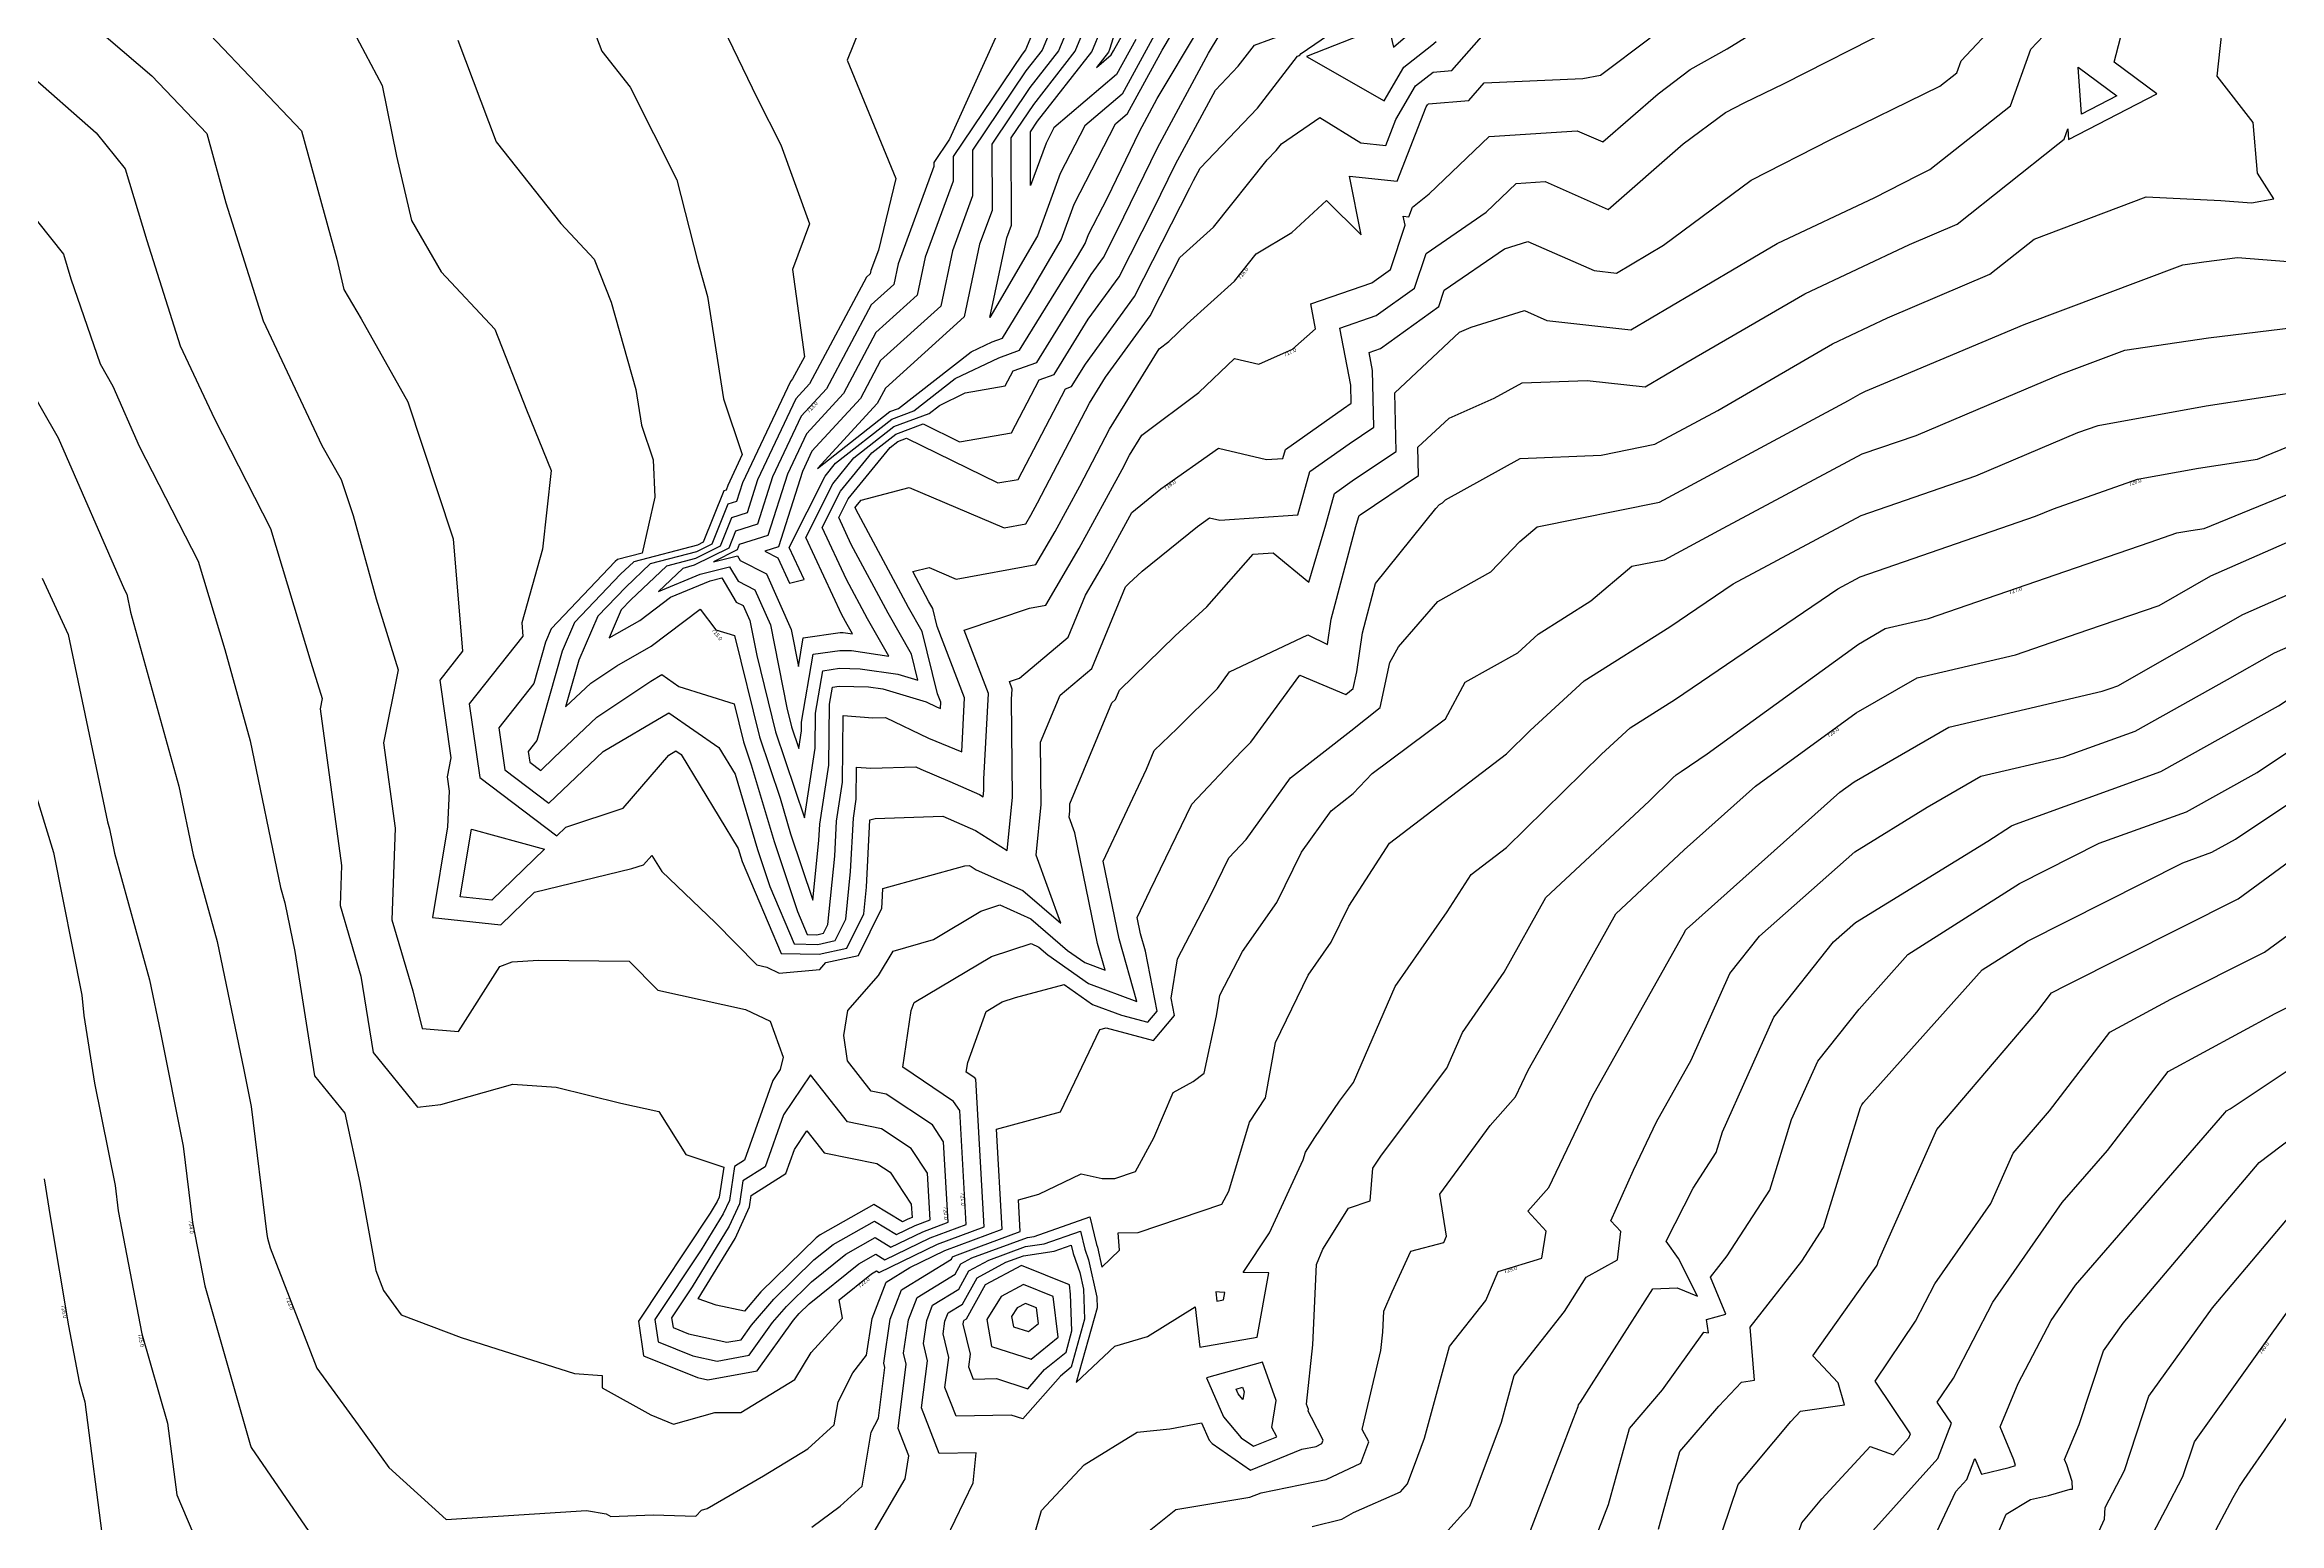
# Model space of a CAD drawing. Extents: x 1684434 to 1702565, y 997334 to 1000228.
# Drawn here: x 1700336.5 to 1700627.8, y 999666.4 to 999859.1 of the extents above; entities that cross this region are included whole.
import ezdxf

# ---------------------------------------------------------------- set-up
doc = ezdxf.new("R2010")
doc.units = 0
doc.layers.add('Default', color=7, linetype='Continuous')

msp = doc.modelspace()

# ---------------------------------------------------------------- linework, layer by layer
at = {"layer": 'Default'}
for points in [[(1700471.09, 999869.36), (1700466.52, 999858.4), (1700464.42, 999855.71), (1700457.45, 999845.37), (1700457.47, 999839.42), (1700454.84, 999832.26), (1700453.32, 999825.05), (1700445.48, 999817.97), (1700442.84, 999813), (1700436.54, 999806.14), (1700435.3, 999803.5), (1700432.16, 999793.66), (1700430.39, 999793.1), (1700432.1, 999792.24), (1700433.59, 999788.91), (1700435.53, 999789.4), (1700433.57, 999793.59), (1700438.24, 999802.89), (1700439.62, 999804.56), (1700446.94, 999810.32), (1700449.81, 999811.39), (1700455.22, 999815.59), (1700460.87, 999818.32), (1700463.6, 999819.29), (1700471.13, 999831.5), (1700472.14, 999833.23), (1700472.57, 999834.4), (1700475.03, 999839.18), (1700479.23, 999847.81), (1700481.54, 999852.11), (1700487.04, 999861.31)], [(1700478.7, 999869.35), (1700475.31, 999858.51), (1700475.16, 999858.15), (1700473.6, 999856.15), (1700475.54, 999857.81), (1700475.83, 999858.34)], [(1700390.4, 999859.72), (1700395.39, 999846.47), (1700403.83, 999835.81), (1700408.17, 999831.15), (1700410.37, 999825.58), (1700413.58, 999814.16), (1700414.3, 999809.54), (1700415.83, 999805), (1700416.08, 999800.15), (1700414.42, 999792.85), (1700411.2, 999792.01), (1700410.91, 999791.74), (1700402.55, 999782.98), (1700401.79, 999781.25), (1700400.27, 999775.83), (1700395.72, 999770.08), (1700396.5, 999764.6), (1700402.24, 999760.25), (1700409.31, 999767), (1700417.88, 999772.03), (1700424.41, 999767.5), (1700426.53, 999764.01), (1700429.43, 999754.22), (1700431.05, 999749.37), (1700434.21, 999741.89), (1700437.32, 999741.83), (1700439.57, 999742.32), (1700440.94, 999745.12), (1700441.56, 999751.33), (1700441.93, 999758.29), (1700442.31, 999760.75), (1700442.36, 999764.96), (1700444.22, 999764.8), (1700450.06, 999764.99), (1700450.71, 999764.68), (1700454.51, 999763.07), (1700458.37, 999761.38), (1700458.86, 999761.07), (1700458.94, 999761.88), (1700458.93, 999763.39), (1700459.53, 999774.56), (1700456.38, 999782.79), (1700464.87, 999785.69), (1700467.03, 999786.08), (1700471.37, 999793.5), (1700476.95, 999803.75), (1700477.92, 999805.61), (1700479.53, 999808.22), (1700486.97, 999813.79), (1700491.58, 999818.24), (1700494.76, 999817.49), (1700499.15, 999819.44), (1700502.16, 999822.09), (1700501.53, 999825.36), (1700509.51, 999828.09), (1700511.92, 999829.82), (1700513.83, 999835.58), (1700513.58, 999836.77), (1700514.32, 999836.69), (1700514.81, 999837.96), (1700516.96, 999839.68), (1700524.77, 999847.16), (1700536.27, 999847.92), (1700539.59, 999846.45), (1700546.81, 999852.74), (1700550.97, 999855.89), (1700555.81, 999858.58), (1700568.31, 999866.39)], [(1700472.14, 999866.64), (1700468.68, 999858.34), (1700464.93, 999853.53), (1700459.97, 999846.17), (1700460, 999837.52), (1700458.38, 999833.11), (1700456.38, 999823.65), (1700446.1, 999814.35), (1700445.04, 999812.37), (1700437.24, 999803.87), (1700446.68, 999811.29), (1700447.83, 999811.72), (1700457.3, 999819.09), (1700460.03, 999820.4), (1700461.35, 999820.87), (1700464.98, 999826.76), (1700469.03, 999833.71), (1700470.72, 999838.36), (1700476.1, 999848.82), (1700477.65, 999850.14), (1700482.18, 999858.42), (1700484.49, 999862.28)], [(1700475.83, 999858.34), (1700480.97, 999867.56)], [(1700620.14, 999838.81), (1700624.16, 999838.5), (1700627.06, 999839.03), (1700624.9, 999842.38), (1700624.37, 999848.98), (1700619.66, 999855.03), (1700620.92, 999866.68)], [(1700325.04, 999863.63), (1700343.27, 999847.64), (1700347.04, 999842.94), (1700349.86, 999833.6), (1700354.19, 999819.85), (1700358.66, 999810.35), (1700365.98, 999796.05), (1700371.23, 999778.61), (1700372.7, 999773.9), (1700372.43, 999772.53), (1700375.24, 999752.13), (1700375.04, 999746.89), (1700377.76, 999737.7), (1700379.33, 999727.72), (1700385.15, 999720.61), (1700388.17, 999720.97), (1700397.57, 999723.62), (1700403.22, 999723.24), (1700411.62, 999721.15), (1700416.59, 999720.06), (1700420.08, 999714.45), (1700425.06, 999712.8), (1700424.46, 999708.87), (1700424.2, 999708.31), (1700423.29, 999706.81), (1700413.91, 999692.71), (1700414.58, 999688.2), (1700421.61, 999685.35), (1700422.95, 999685.06), (1700429.41, 999686.22), (1700434.14, 999692.84), (1700434.87, 999693.7), (1700436.18, 999694.97), (1700442.64, 999700.18), (1700444.85, 999701.43), (1700446.05, 999700.71), (1700451.93, 999703.56), (1700456.63, 999705.31), (1700455.79, 999720.18), (1700455, 999721.37), (1700448.37, 999725.81), (1700449.47, 999733.21), (1700449.85, 999734.25), (1700459.95, 999740.26), (1700465.09, 999741.94), (1700466.1, 999741.49), (1700467.29, 999740.46), (1700472.59, 999736.74), (1700478.89, 999734.41), (1700476.56, 999742.58), (1700474.49, 999752.7), (1700480.14, 999764.7), (1700481.15, 999767.13), (1700484.15, 999769.96), (1700489.37, 999775.21), (1700490.96, 999777.39), (1700501.16, 999782.19), (1700503.74, 999780.92), (1700504.21, 999784.25), (1700507.42, 999796.31), (1700507.76, 999797.48), (1700507.84, 999797.73), (1700508, 999797.85), (1700515.59, 999802.95), (1700515.51, 999806.64), (1700519.57, 999810.46), (1700525.44, 999813.03), (1700529.07, 999815.04), (1700537.56, 999815.37), (1700545.13, 999814.51), (1700550.4, 999817.64), (1700565.92, 999826.67), (1700579.57, 999833.1), (1700585.77, 999835.73), (1700598.89, 999846.18), (1700599.72, 999846.83), (1700600.2, 999848.15), (1700600.3, 999846.77), (1700611.79, 999852.74), (1700606.23, 999856.85), (1700607.9, 999863.18)], [(1700339.23, 999864.7), (1700350.49, 999855.08), (1700357.68, 999847.56), (1700360.17, 999838.51), (1700365.01, 999823.13), (1700372.67, 999806.89), (1700375.16, 999802.45), (1700376.73, 999797.73), (1700379.73, 999786.9), (1700382.62, 999777.64), (1700380.71, 999768.11), (1700382.24, 999756.98), (1700381.78, 999745.05), (1700384.53, 999735.76), (1700385.74, 999730.87), (1700390.46, 999730.48), (1700395.87, 999738.96), (1700397.46, 999739.58), (1700400.89, 999739.76), (1700412.72, 999739.65), (1700416.44, 999735.87), (1700427.87, 999733.36), (1700431.08, 999731.81), (1700432.8, 999727.12), (1700432.41, 999725.52), (1700431.45, 999724.1), (1700427.73, 999713.7), (1700426.45, 999712.88), (1700425.77, 999708.45), (1700424.97, 999706.71), (1700422.11, 999702), (1700416.07, 999692.93), (1700416.51, 999690.03), (1700421.03, 999688.2), (1700424.2, 999687.51), (1700428.35, 999688.26), (1700431.39, 999692.52), (1700433.21, 999694.64), (1700436.48, 999697.84), (1700440.97, 999701.45), (1700444.76, 999703.6), (1700446.81, 999702.36), (1700450.97, 999704.37), (1700454.28, 999705.61), (1700453.69, 999716.11), (1700452.24, 999718.29), (1700446.22, 999722.32), (1700444.25, 999722.72), (1700441.15, 999726.66), (1700440.7, 999729.94), (1700441.19, 999733.23), (1700445.21, 999737.77), (1700447.13, 999740.93), (1700452.37, 999742.49), (1700458.55, 999746.16), (1700461.03, 999746.97), (1700465.05, 999745.17), (1700469.84, 999741.04), (1700472.09, 999739.47), (1700474.75, 999738.48), (1700473.76, 999741.94), (1700470.81, 999756.37), (1700470.07, 999758.41), (1700470.15, 999759.19), (1700470.14, 999760.14), (1700475.62, 999773.34), (1700476.1, 999773.74), (1700476.62, 999774.99), (1700483.89, 999782.08), (1700487.98, 999785.86), (1700494.02, 999792.7), (1700496.66, 999792.89), (1700501.29, 999789.06), (1700503.5, 999796.55), (1700504.64, 999800.61), (1700507.26, 999802.47), (1700512.66, 999806.1), (1700512.51, 999813.75), (1700520.91, 999821.64), (1700522.43, 999822.31), (1700529.4, 999824.46), (1700532.32, 999823.19), (1700543.26, 999821.94), (1700559.14, 999831.35), (1700562.31, 999833.2), (1700575.04, 999839.19), (1700580.57, 999842.04), (1700582.23, 999842.84), (1700592.72, 999851.15), (1700595.4, 999858.54)], [(1700407.3, 999863.18), (1700409.15, 999858.28), (1700412.85, 999853.6), (1700418.91, 999841.51), (1700421.63, 999830.97), (1700422.94, 999826.31), (1700425.01, 999812.95), (1700427.46, 999805.69), (1700425.56, 999801.66), (1700425.36, 999801.05), (1700425.07, 999800.96), (1700422.37, 999794.26), (1700421.62, 999793.88), (1700413.32, 999791.73), (1700411.59, 999790.08), (1700405.59, 999783.8), (1700403.97, 999780.07), (1700400.7, 999768.41), (1700399.56, 999766.97), (1700399.76, 999765.6), (1700401.19, 999764.52), (1700402.95, 999766.2), (1700408.52, 999771.45), (1700415.53, 999776.17), (1700416.96, 999777.01), (1700419.17, 999775.47), (1700426.4, 999773.21), (1700427.63, 999768.26), (1700428.63, 999765.26), (1700431.6, 999755.24), (1700434.64, 999746.11), (1700435.91, 999743.12), (1700437.15, 999743.09), (1700438.05, 999743.29), (1700438.6, 999744.41), (1700439.5, 999753.35), (1700439.74, 999757.89), (1700440.53, 999762.98), (1700440.62, 999771.69), (1700444.47, 999771.37), (1700446.14, 999771.43), (1700451.74, 999768.74), (1700456.05, 999766.92), (1700456.43, 999773.98), (1700452.86, 999783.29), (1700452.29, 999785.61), (1700451.78, 999786.51), (1700449.68, 999790.43), (1700451.81, 999790.97), (1700455.35, 999789.47), (1700465.71, 999791.36), (1700468.22, 999795.65), (1700471.45, 999801.58), (1700475.32, 999809.01), (1700481.79, 999819.49), (1700483.03, 999820.42), (1700485.43, 999822.72), (1700491.58, 999828.3), (1700494.44, 999831.87), (1700499.08, 999834.64), (1700503.59, 999838.82), (1700508.13, 999834.35), (1700506.58, 999842.01), (1700512.82, 999841.35), (1700516.58, 999851.03), (1700516.75, 999851.31), (1700516.89, 999851.42), (1700522.12, 999851.86), (1700524.13, 999854.16), (1700536.99, 999854.72), (1700539.28, 999855.14), (1700545.76, 999860.04)], [(1700414.1, 999784.07), (1700418.1, 999787.12), (1700423.25, 999789.24), (1700424.79, 999789.62), (1700426.64, 999786.46), (1700427.55, 999786), (1700428.42, 999784.05), (1700429.33, 999779.48), (1700431.8, 999769.54), (1700435.55, 999758.34), (1700436.96, 999767.43), (1700437.01, 999771.97), (1700437.94, 999777.52), (1700440.13, 999777.83), (1700442.81, 999777.77), (1700447.73, 999777.05), (1700450.35, 999776.27), (1700449.52, 999779.66), (1700446.45, 999785.01), (1700441.66, 999793.98), (1700440.02, 999797.49), (1700441.24, 999799.93), (1700446.74, 999806.62), (1700447.72, 999807.39), (1700448.85, 999807.82), (1700460.77, 999801.99), (1700463.39, 999802.45), (1700469.57, 999814.28), (1700470.36, 999814.56), (1700472.17, 999817.49), (1700478.59, 999826.31), (1700485.77, 999840.46), (1700486.25, 999841.43), (1700487.11, 999843.04), (1700494.58, 999850.84), (1700499.81, 999857.64), (1700500.07, 999857.74), (1700500.29, 999857.97), (1700507.29, 999862.77)], [(1700461.52, 999862.43), (1700454.45, 999846.8), (1700452.41, 999843.77), (1700452.42, 999843.23), (1700447.76, 999830.56), (1700447.19, 999827.86), (1700444.25, 999825.2), (1700438.43, 999814.27), (1700435.13, 999810.68), (1700431.4, 999802.77), (1700429.44, 999796.62), (1700426.57, 999795.71), (1700425.69, 999793.51), (1700421.2, 999791.26), (1700419.69, 999790.86), (1700416.52, 999787.85), (1700421.97, 999790.1)], [(1700467.05, 999864.91), (1700464.35, 999858.46), (1700463.91, 999857.9), (1700454.93, 999844.57), (1700454.94, 999841.33), (1700451.3, 999831.41), (1700450.25, 999826.46), (1700444.87, 999821.59), (1700440.63, 999813.64), (1700435.83, 999808.41), (1700433.35, 999803.14), (1700430.8, 999795.14), (1700427.07, 999793.96), (1700426.79, 999793.26), (1700423.69, 999791.7), (1700426.83, 999792.47), (1700427.18, 999791.87), (1700430.59, 999790.16), (1700433.83, 999782.9), (1700434.78, 999778.07), (1700435.41, 999781.81), (1700440.23, 999782.49), (1700440.61, 999782.49), (1700441.82, 999782.31), (1700441.13, 999783.52), (1700440.45, 999784.8), (1700435.72, 999794.89)], [(1700481.65, 999861.3), (1700476.95, 999852.69), (1700472.08, 999848.54), (1700468.88, 999842.33), (1700465.91, 999834.19), (1700459.73, 999823.56), (1700461.92, 999833.97), (1700462.53, 999835.62), (1700462.49, 999846.97), (1700465.43, 999851.35), (1700470.84, 999858.28), (1700473.2, 999863.93)], [(1700511, 999864.32), (1700512.34, 999858.82), (1700516.68, 999862.55)], [(1700358.09, 999860.4), (1700370.03, 999847.91), (1700374.63, 999831.17), (1700375.55, 999827.22), (1700377.77, 999823.41), (1700383.86, 999812.55), (1700389.7, 999794.97), (1700389.77, 999794.7), (1700391.01, 999780.06), (1700388.03, 999776.29), (1700389.48, 999766.15), (1700388.98, 999763.69), (1700389.24, 999761.83)], [(1700376.82, 999860.76), (1700380.53, 999853.82), (1700382.39, 999844.58), (1700384.33, 999836.2), (1700388.23, 999829.51), (1700395.19, 999822.05), (1700399.32, 999811.54), (1700402.57, 999803.6), (1700401.41, 999793.35), (1700398.71, 999783.77), (1700398.86, 999782.01), (1700391.87, 999773.19), (1700393.24, 999763.6), (1700403.3, 999755.99), (1700404.47, 999757.11), (1700411.95, 999759.61), (1700417.9, 999766.52), (1700418.8, 999767.05), (1700419.48, 999766.58), (1700426.92, 999754.35), (1700427.26, 999753.2), (1700427.45, 999752.63), (1700432.51, 999740.66), (1700437.49, 999740.58), (1700441.09, 999741.35), (1700443.28, 999745.83), (1700443.63, 999749.3), (1700444.09, 999758.07), (1700444.76, 999758.26), (1700453.57, 999758.55), (1700457.83, 999756.68), (1700461.99, 999754.07), (1700462.68, 999760.98), (1700462.56, 999773.82), (1700462.63, 999775.13), (1700462.26, 999776.09), (1700463.59, 999776.54), (1700469.92, 999781.87), (1700472.18, 999787.35), (1700474.51, 999791.35), (1700478.22, 999798.16), (1700481.98, 999801.21), (1700489.53, 999806.51), (1700495.76, 999805.03), (1700497.9, 999805.18), (1700498.24, 999806.37), (1700505.79, 999811.72), (1700506.81, 999812.4), (1700506.77, 999814.76), (1700505.34, 999822.19), (1700510.08, 999823.81), (1700515.08, 999827.4), (1700516.57, 999831.91), (1700524.41, 999837.31), (1700528.31, 999841.04), (1700532.11, 999841.29), (1700540.28, 999837.66), (1700550.07, 999846.19), (1700555.61, 999850.3), (1700558.04, 999851.55), (1700563.23, 999854.07), (1700577.45, 999861.27)], [(1700389.24, 999761.83), (1700389.06, 999757.18), (1700387.07, 999745.33), (1700395.98, 999744.39), (1700400.37, 999748.64), (1700413.07, 999751.71), (1700414.6, 999752.22), (1700415.65, 999753.44), (1700416.95, 999751.33), (1700423.9, 999744.69), (1700429.33, 999739.16), (1700430.67, 999738.87), (1700432.28, 999738.09), (1700437.56, 999738.57), (1700438.35, 999739.47), (1700442.6, 999740.39), (1700445.62, 999746.54), (1700445.69, 999747.28), (1700445.79, 999749.12), (1700456.46, 999752.08), (1700457.01, 999752.1), (1700457.28, 999751.98), (1700457.94, 999751.57), (1700464, 999748.84), (1700468.95, 999744.58), (1700465.75, 999753.45), (1700466.41, 999760.09), (1700466.34, 999768.21), (1700468.88, 999774.34), (1700473.01, 999777.81), (1700477.39, 999788.44), (1700477.85, 999788.88), (1700479.57, 999790.48), (1700486.77, 999796.31), (1700488.36, 999797.43), (1700489.67, 999797.12), (1700499.86, 999797.83), (1700501.44, 999803.49), (1700506.53, 999807.09), (1700509.74, 999809.25), (1700509.6, 999816.66), (1700509.14, 999819.02), (1700510.65, 999819.54), (1700518.23, 999824.98), (1700518.93, 999827.11), (1700526.8, 999832.52), (1700529.83, 999833.46), (1700538.47, 999829.7), (1700541.4, 999829.36), (1700547.53, 999833), (1700558.92, 999841.45), (1700569.31, 999846.79), (1700583.51, 999853.71), (1700585.73, 999855.46), (1700586.29, 999857.02), (1700591.02, 999862.05)], [(1700424.98, 999861.34), (1700429.39, 999852.14), (1700432.49, 999846.09), (1700436.22, 999835.78), (1700434.02, 999829.83), (1700435.56, 999818.45), (1700434.02, 999815.55), (1700433.72, 999815.22), (1700427.5, 999802.03), (1700426.72, 999799.57), (1700425.57, 999799.21), (1700423.48, 999794.01), (1700421.48, 999793.01), (1700415.45, 999791.44), (1700412.27, 999788.42), (1700408.64, 999784.62), (1700406.15, 999778.9), (1700404.43, 999772.79), (1700407.73, 999775.9), (1700411.09, 999778.16), (1700415.59, 999780.7), (1700421.95, 999785.54), (1700424.02, 999782.85), (1700426.43, 999782.1), (1700429.71, 999768.9), (1700432.39, 999760.91), (1700433.76, 999756.25), (1700436.65, 999747.6), (1700437.43, 999755.38), (1700437.54, 999757.49), (1700438.74, 999765.2), (1700438.83, 999773.15), (1700439.2, 999775.37), (1700440.08, 999775.49), (1700443.92, 999775.42), (1700445.76, 999775.15), (1700451.4, 999773.46), (1700452.77, 999772.8), (1700453.28, 999772.58), (1700453.32, 999773.41), (1700452.9, 999774.51), (1700450.9, 999782.64), (1700449.12, 999785.76), (1700442.27, 999798.56), (1700442.17, 999798.79), (1700442.24, 999798.94), (1700442.93, 999799.77)], [(1700442.69, 999860.98), (1700441.14, 999857.1), (1700447.47, 999841.7), (1700445.19, 999832.36), (1700444.22, 999829.71), (1700444.12, 999829.26), (1700443.63, 999828.82), (1700436.22, 999814.91), (1700434.42, 999812.95), (1700429.45, 999802.4), (1700428.08, 999798.09), (1700426.07, 999797.46), (1700424.58, 999793.76), (1700421.34, 999792.13), (1700417.57, 999791.15), (1700412.95, 999786.76), (1700411.68, 999785.43), (1700410.11, 999781.82), (1700414.1, 999784.07)], [(1700421.97, 999790.1), (1700425.81, 999791.05), (1700426.91, 999789.17), (1700429.07, 999788.08), (1700431.13, 999783.48), (1700433.26, 999772.67), (1700433.88, 999770.19), (1700434.82, 999767.39), (1700435.17, 999769.66), (1700435.18, 999770.8), (1700436.68, 999779.66), (1700440.18, 999780.16), (1700441.71, 999780.13), (1700446.56, 999779.42), (1700443.79, 999784.27), (1700441.05, 999789.39), (1700437.87, 999796.19), (1700440.24, 999800.91), (1700444.36, 999805.93), (1700447.46, 999808.37), (1700451.01, 999809.69), (1700455.77, 999807.36), (1700462.55, 999808.54), (1700466.15, 999815.44), (1700468.11, 999816.14), (1700472.55, 999823.34), (1700476.56, 999828.85), (1700481.05, 999837.69), (1700483.91, 999843.56), (1700489.11, 999853.22), (1700492.1, 999856.34), (1700494.19, 999859.06), (1700498.46, 999860.65)], [(1700435.72, 999794.89), (1700439.24, 999801.9), (1700441.99, 999805.25), (1700447.2, 999809.34), (1700451.79, 999811.05), (1700453.14, 999812.1), (1700456.5, 999813.73), (1700461.71, 999814.64), (1700462.74, 999816.61), (1700465.85, 999817.71), (1700472.93, 999829.18), (1700474.53, 999831.38), (1700476.33, 999834.92), (1700481.57, 999845.69), (1700488.22, 999858.04), (1700489.6, 999860.34)], [(1700442.93, 999799.77), (1700449.22, 999801.39), (1700461.6, 999796.14), (1700464.4, 999796.65), (1700465.08, 999797.81), (1700465.95, 999799.41), (1700472.72, 999812.41), (1700474.81, 999815.79), (1700480.62, 999823.77), (1700484.48, 999831.38), (1700488.88, 999835.36), (1700495.86, 999844.1), (1700497.05, 999845.34), (1700497.73, 999846.22), (1700502.72, 999849.63), (1700508.07, 999846.34), (1700511.32, 999846), (1700512.63, 999849.37), (1700515.21, 999853.75), (1700517.51, 999855.56), (1700519.94, 999855.76), (1700525.08, 999861.63)], [(1700478.74, 999859.82), (1700476.24, 999855.25), (1700468.06, 999848.27), (1700467.04, 999846.29), (1700465.03, 999840.78), (1700465, 999847.77), (1700465.94, 999849.16), (1700473, 999858.21), (1700474.25, 999861.22)], [(1700509.3, 999860.84), (1700500.99, 999857.61), (1700511.09, 999851.81), (1700513.68, 999856.2), (1700517.33, 999859.06), (1700517.89, 999859.54)], [(1700595.4, 999858.54), (1700597.05, 999860.28)], [(1700601.53, 999856.21), (1700606.59, 999852.46), (1700602, 999850.07), (1700601.53, 999856.21)], [(1700325.73, 999848.4), (1700338.99, 999831.84), (1700339.97, 999828.59), (1700343.78, 999817.52), (1700345.43, 999814.62), (1700348.85, 999806.8), (1700356.53, 999791.81), (1700360, 999780.27), (1700363.32, 999768.36), (1700367.28, 999749.27), (1700367.84, 999747.24), (1700369.16, 999740.9), (1700371.69, 999724.71), (1700375.67, 999719.85), (1700377.63, 999710.78), (1700379.68, 999699.31), (1700380.68, 999696.72), (1700382.98, 999693.56), (1700390.8, 999690.58), (1700405.6, 999685.88), (1700409.18, 999685.64), (1700409.18, 999684.04), (1700415.53, 999680.5), (1700418.48, 999679.3), (1700423.88, 999680.8), (1700427.26, 999680.8), (1700434.3, 999685.09), (1700436.42, 999688.62), (1700440.5, 999693.11), (1700440.07, 999695.49), (1700444.31, 999698.9), (1700444.94, 999699.26), (1700445.28, 999699.06), (1700452.9, 999702.74), (1700458.98, 999705.01), (1700457.89, 999724.25), (1700457.76, 999724.45), (1700456.65, 999725.19), (1700456.84, 999726.42), (1700459.23, 999733.1), (1700461.34, 999734.36), (1700463.05, 999734.92), (1700469.42, 999736.6), (1700473.1, 999734.01), (1700476.88, 999732.61), (1700480.31, 999731.7), (1700481.53, 999733.15), (1700480.01, 999740.95), (1700479.37, 999743.23), (1700478.93, 999745.36), (1700480.6, 999748.92), (1700486.05, 999760.13), (1700492.53, 999767), (1700493.74, 999768.22), (1700500.11, 999776.94), (1700506.13, 999774.42), (1700507.08, 999775.18), (1700507.54, 999777.35), (1700508.27, 999782.44), (1700509.98, 999788.9), (1700517.85, 999798.65), (1700518.3, 999799.17), (1700518.73, 999799.41), (1700519.1, 999799.8), (1700528.84, 999805.2), (1700539.37, 999805.61), (1700546.37, 999807.03), (1700554.6, 999811.45), (1700569.52, 999820.14), (1700576.71, 999823.52), (1700590.05, 999829.2), (1700595.8, 999833.78), (1700610.42, 999839.31), (1700620.14, 999838.81)], [(1700333.69, 999815.93), (1700338.29, 999807.87), (1700346.95, 999788.07), (1700347.23, 999787.48), (1700347.72, 999785.14), (1700354.04, 999762.45), (1700355.89, 999753.53), (1700359.02, 999742.22), (1700362.51, 999725.46), (1700363.47, 999720.68), (1700365.48, 999704.03), (1700365.58, 999703.53), (1700365.94, 999702.26), (1700372.02, 999686.58), (1700377.39, 999679.21), (1700381.38, 999673.62), (1700388.88, 999666.84), (1700407.14, 999668.01), (1700409.73, 999667.59), (1700410.33, 999667.24), (1700415.84, 999667.46), (1700421.39, 999667.31), (1700422.12, 999668.06), (1700422.87, 999668.29), (1700430.24, 999672.56), (1700436.01, 999676.07), (1700439.45, 999679.2), (1700439.95, 999682.18), (1700441.87, 999685.98), (1700443.66, 999688.26), (1700444.37, 999693.05), (1700446.19, 999697.8), (1700449.3, 999699.72), (1700453.87, 999701.93), (1700461.33, 999704.71), (1700460.59, 999717.73), (1700468.91, 999720), (1700474.07, 999730.72), (1700474.87, 999730.97), (1700481.06, 999729.32), (1700483.79, 999732.58), (1700483.36, 999734.81), (1700484.16, 999739.93), (1700488.47, 999748.23), (1700490.85, 999753.12), (1700493.11, 999755.52), (1700498.91, 999763.54), (1700506.78, 999769.67), (1700510.58, 999772.72), (1700511.83, 999778.59), (1700512.99, 999780.62), (1700518.1, 999786.53), (1700525, 999790.39), (1700528.79, 999794.38), (1700531.05, 999796.27), (1700547, 999799.51), (1700571.62, 999812.73), (1700573.12, 999813.61), (1700573.84, 999813.95), (1700578.1, 999815.76), (1700594.51, 999822.67), (1700615.21, 999830.44), (1700617.93, 999830.84), (1700622.3, 999831.37), (1700630.58, 999830.74)], [(1700436.51, 999665.86), (1700440.22, 999668.58), (1700443.09, 999671.19), (1700444.27, 999678.24), (1700445.2, 999680.08), (1700446.03, 999686.68), (1700445.89, 999687.24), (1700446.74, 999692.97), (1700448.21, 999696.8), (1700454.71, 999700.81), (1700454.86, 999701.09), (1700455.17, 999701.25), (1700458.29, 999702.4), (1700463.68, 999704.4), (1700463.45, 999708.55), (1700466.09, 999709.27), (1700471.62, 999711.91), (1700474.36, 999711.31), (1700476, 999711.32), (1700478.72, 999712.24), (1700481.09, 999716.61), (1700483.6, 999722.51), (1700486.22, 999723.94), (1700487.66, 999725.06), (1700489.26, 999732.54), (1700489.68, 999735.2), (1700492.65, 999740.92), (1700497.12, 999747.29), (1700500.32, 999753.87), (1700504.21, 999759.26), (1700507.08, 999761.49), (1700509.56, 999764.1), (1700519.12, 999771.26), (1700521.65, 999776.02), (1700528.54, 999779.86), (1700531.18, 999782.3), (1700538.02, 999786.63), (1700543.4, 999791.13), (1700547.63, 999791.99), (1700555.27, 999796.09), (1700573.41, 999805.77), (1700580.44, 999808.19), (1700589.96, 999812.23), (1700599.28, 999816.16), (1700607.65, 999819.3), (1700618.54, 999820.91), (1700636.04, 999823.05)], [(1700444.34, 999664.71), (1700448.7, 999672.14), (1700449.15, 999675.14), (1700447.75, 999678.72), (1700448.81, 999687.12), (1700448.47, 999688.52), (1700449.11, 999692.88), (1700450.24, 999695.8), (1700455.18, 999698.85), (1700455.92, 999700.18), (1700457.37, 999700.97), (1700464.64, 999703.63), (1700465.48, 999703.75), (1700472.76, 999706.32), (1700473.61, 999702.73), (1700473.73, 999702.38), (1700474.31, 999699.74), (1700476.63, 999701.99), (1700476.43, 999704.25), (1700479.06, 999704.26), (1700489.96, 999707.97), (1700490.88, 999709.67), (1700493.54, 999718.66), (1700495.62, 999721.83), (1700496.94, 999729.06), (1700501.2, 999737.82), (1700504.22, 999742.13), (1700506.5, 999746.81), (1700511.79, 999755.04), (1700527.05, 999766.67), (1700530.14, 999769.71), (1700537.17, 999776.18), (1700548.33, 999783.24), (1700556.58, 999788.86), (1700573.28, 999797.76), (1700588.23, 999802.92), (1700601.5, 999808.56), (1700604.17, 999809.49), (1700618.21, 999812.03), (1700631.85, 999814.12)], [(1700454.03, 999664.32), (1700457.55, 999671.63), (1700457.94, 999675.56), (1700453.13, 999675.47), (1700450.81, 999681.4), (1700451.59, 999687.55), (1700451.05, 999689.79), (1700451.49, 999692.79), (1700452.26, 999694.8), (1700455.66, 999696.9), (1700456.99, 999699.28), (1700459.58, 999700.68), (1700464.37, 999702.44), (1700466.79, 999702.79), (1700471.53, 999704.46), (1700472.09, 999702.12), (1700472.58, 999700.72), (1700473.65, 999695.83), (1700473.71, 999694.46), (1700470.98, 999684.73), (1700476.01, 999689.45), (1700480.25, 999690.7), (1700486.49, 999694.57), (1700487.09, 999689.33), (1700494.56, 999690.61), (1700496.07, 999699.01), (1700492.71, 999699.06), (1700496.16, 999704.22), (1700500.54, 999713.75), (1700500.84, 999714.76), (1700502.09, 999716.67), (1700505.27, 999721.41), (1700507.1, 999723.84), (1700512.55, 999736.34), (1700519.3, 999746.06), (1700522.43, 999750.93), (1700527.05, 999754.45), (1700539.43, 999766.62), (1700543.15, 999770.05), (1700549.08, 999773.8), (1700570.24, 999788.21), (1700573.15, 999789.76), (1700596.01, 999797.65), (1700598.33, 999798.63), (1700609.29, 999802.48), (1700617.22, 999803.92), (1700624.91, 999805.09), (1700643.94, 999812.86)], [(1700465.47, 999664.61), (1700466.45, 999668.03), (1700471.99, 999673.98), (1700478.92, 999678.26), (1700483.16, 999678.67), (1700487.31, 999679.45), (1700488.29, 999677.2), (1700488.67, 999676.75), (1700493.7, 999673.29), (1700500.37, 999676.01), (1700502.24, 999676.39), (1700503, 999676.75), (1700503.17, 999677.21), (1700501.63, 999680.16), (1700501.2, 999680.99), (1700501.23, 999681.21), (1700500.99, 999681.88), (1700501.8, 999689.64), (1700502.3, 999700.12), (1700503.13, 999702.08), (1700506.47, 999707.46), (1700509.28, 999708.38), (1700509.61, 999712.64), (1700510.76, 999714.35), (1700519.28, 999725.7), (1700521.3, 999730.34), (1700526.76, 999738.2), (1700532.19, 999747.94), (1700545.64, 999760.52), (1700548.71, 999763.54), (1700549.14, 999763.93), (1700549.82, 999764.36), (1700553.2, 999766.66), (1700572.91, 999780.99), (1700576.4, 999783.01), (1700582.05, 999784.33), (1700599.94, 999790.5), (1700610.95, 999794.26), (1700614.41, 999795.47), (1700616.22, 999795.8), (1700617.97, 999796.07), (1700647.19, 999808)], [(1700501.71, 999665.94), (1700505.58, 999666.92), (1700507.11, 999667.78), (1700513.23, 999670.48), (1700514.16, 999671.5), (1700515.49, 999675.11), (1700516.38, 999677.48), (1700519.61, 999689.41), (1700524.34, 999695.42), (1700525.95, 999699.18), (1700531.66, 999700.94), (1700532.22, 999704.46), (1700529.81, 999707.05), (1700532.56, 999710.15), (1700538.24, 999722.05), (1700550.27, 999743.49), (1700550.38, 999743.7), (1700550.52, 999743.82), (1700570.48, 999761.67), (1700572.37, 999763.04), (1700584.7, 999770.17), (1700604.69, 999774.84), (1700605.71, 999775.2), (1700606.71, 999775.54), (1700623, 999784.86), (1700650.44, 999796.94)], [(1700480.25, 999665.21), (1700483.97, 999668.18), (1700493.59, 999669.75), (1700495.09, 999670.33), (1700503.55, 999672.05), (1700508.07, 999674.18), (1700509.1, 999676.96), (1700508.24, 999678.6), (1700510.69, 999688.9), (1700510.94, 999691.28), (1700511.07, 999694.03), (1700512.13, 999696.52), (1700514.58, 999701.82), (1700518.9, 999702.97), (1700519.25, 999703.81), (1700518.36, 999709.29), (1700524.94, 999718.24), (1700528.23, 999721.95), (1700529.88, 999725.42), (1700533.39, 999731.66), (1700541.29, 999745.82), (1700550.2, 999754.15), (1700559.48, 999762.45), (1700572.64, 999772.02), (1700580.55, 999776.59), (1700593.37, 999779.59), (1700602.82, 999782.85), (1700612.12, 999786.02), (1700618.85, 999789.87), (1700630.2, 999794.87)], [(1700336.2, 999789.57), (1700339.62, 999782.23), (1700344.72, 999757.83), (1700345.01, 999756.89), (1700345.63, 999753.74), (1700350.2, 999737.2), (1700351.62, 999730.35), (1700354.6, 999715.54), (1700355.81, 999705.57), (1700357.4, 999697.3), (1700363.33, 999676.64), (1700363.35, 999676.49), (1700363.45, 999676.26), (1700373.46, 999661.69)], [(1700518.58, 999664.51), (1700522.29, 999668.59), (1700522.83, 999670.04), (1700526.38, 999679.53), (1700528.03, 999685.61), (1700534.62, 999693.99), (1700537.41, 999698.46), (1700541.53, 999700.73), (1700541.94, 999704.42), (1700540.66, 999705.78), (1700543.6, 999712.42), (1700546.59, 999718.69), (1700551.11, 999726.74), (1700556.16, 999738.04), (1700560.03, 999742.92), (1700572.43, 999753.89), (1700581.89, 999759.73), (1700588.86, 999763.75), (1700599.67, 999766.28), (1700608.99, 999769.64), (1700621.02, 999776.35), (1700627.15, 999779.85), (1700638.47, 999784.84)], [(1700530.19, 999665.42), (1700535.79, 999680.02), (1700536.38, 999681.58), (1700536.44, 999681.82), (1700536.7, 999682.15), (1700538.12, 999684.43), (1700546.14, 999696.92), (1700549.31, 999697.05), (1700551.93, 999695.99), (1700549.47, 999700.9), (1700547.86, 999703.13), (1700551.37, 999710.05), (1700554.38, 999714.69), (1700555.21, 999717.4), (1700561.89, 999732.33), (1700569.68, 999742.16), (1700572.55, 999744.7), (1700589.77, 999755.31), (1700592.85, 999757.27), (1700593.37, 999757.53), (1700612.32, 999764.38), (1700627.66, 999772.92), (1700631.08, 999775.21)], [(1700537.61, 999661.71), (1700540.34, 999668.81), (1700543.07, 999678.74), (1700547.4, 999683.77), (1700552.75, 999691.28), (1700553.37, 999691.2), (1700553.1, 999692.93), (1700555.64, 999693.61), (1700553.65, 999698.47), (1700555.8, 999701.22), (1700561.37, 999709.8), (1700564.2, 999719), (1700567.61, 999726.63), (1700572.99, 999733.4), (1700579.37, 999740.52), (1700593.9, 999749.76), (1700604.27, 999755.01), (1700615.65, 999759.12), (1700624.87, 999764.25), (1700634.81, 999770.9)], [(1700546.85, 999665.61), (1700549.62, 999675.7), (1700554.74, 999681.64), (1700557.67, 999684.76), (1700559.36, 999685.04), (1700558.79, 999691.93), (1700565.53, 999700.55), (1700568.36, 999704.92), (1700573.19, 999720.59), (1700573.34, 999720.92), (1700573.56, 999721.2), (1700589.06, 999738.51), (1700594.94, 999742.24), (1700615.17, 999752.48), (1700618.98, 999753.85), (1700622.07, 999755.57), (1700638.54, 999766.59)], [(1700335.05, 999762.46), (1700337.71, 999753.83), (1700341.37, 999735.21), (1700341.64, 999732.56), (1700343.05, 999723.75), (1700345.73, 999710.39), (1700346.13, 999707.11), (1700349.21, 999691.06), (1700352.56, 999679.41), (1700353.75, 999670.09), (1700360.03, 999655.36)], [(1700554.18, 999662.43), (1700557.26, 999671.42), (1700564.12, 999679.65), (1700565.36, 999680.98), (1700571.08, 999681.81), (1700570.26, 999684.67), (1700566.96, 999688.19), (1700575.04, 999699.6), (1700575.26, 999699.89), (1700575.35, 999700.03), (1700575.52, 999700.58), (1700583.12, 999717.71), (1700596.18, 999733.02), (1700598.09, 999735.5), (1700600.01, 999736.54), (1700622.38, 999747.76), (1700641, 999761.43)], [(1700394.83, 999747.61), (1700390.69, 999748.05), (1700392.17, 999756.85), (1700401.69, 999754.25), (1700394.83, 999747.61)], [(1700562.67, 999658.12), (1700565.52, 999666.44), (1700568.13, 999669.57), (1700574.44, 999676.38), (1700577.49, 999675.28), (1700579.49, 999677.5), (1700579.7, 999678.04), (1700575.1, 999684.91), (1700580.36, 999692.7), (1700582.89, 999697.57), (1700590.18, 999708.06), (1700593.08, 999714.61), (1700597.8, 999720.15), (1700605.68, 999730.37), (1700613.63, 999734.69), (1700625.84, 999740.81), (1700636.87, 999748.92)], [(1700574.78, 999665.38), (1700583.26, 999674.79), (1700585.03, 999679.41), (1700583.19, 999682.16), (1700585.3, 999685.28), (1700590.45, 999695.2), (1700599.47, 999708.19), (1700605.36, 999714.98), (1700613.27, 999725.25), (1700627.24, 999732.84), (1700629.3, 999733.87)], [(1700579.59, 999657.67), (1700585.62, 999670.5), (1700587.04, 999672.07), (1700588.09, 999674.83), (1700588.94, 999672.78), (1700592.56, 999673.65), (1700593.4, 999673.88), (1700593.16, 999674.64), (1700591.39, 999678.92), (1700593.72, 999684.58), (1700598.01, 999692.82), (1700601.19, 999697.4), (1700620.66, 999719.87), (1700620.86, 999720.13), (1700621.34, 999720.39), (1700637.11, 999730.92)], [(1700587.79, 999657.19), (1700592.15, 999667.53), (1700595.35, 999669.45), (1700597.67, 999670), (1700600.51, 999670.79), (1700600.79, 999670.83), (1700600.76, 999671.81), (1700600.07, 999673.99), (1700599.78, 999674.7), (1700601.66, 999679.26), (1700604.83, 999688.84), (1700607.41, 999692.45), (1700625.14, 999713.4), (1700643.62, 999727.38)], [(1700451.59, 999712.03), (1700449.48, 999715.21), (1700445.61, 999717.8), (1700441.18, 999718.7), (1700436.35, 999724.83), (1700432.84, 999719.6), (1700430.42, 999712.83), (1700427.53, 999710.99), (1700427.08, 999708.03), (1700425.74, 999705.1), (1700420.92, 999697.18), (1700418.24, 999693.15), (1700418.43, 999691.87), (1700420.44, 999691.05), (1700425.45, 999689.97), (1700427.29, 999690.3), (1700428.64, 999692.19), (1700431.55, 999695.59), (1700436.79, 999700.7), (1700439.29, 999702.72), (1700444.67, 999705.76), (1700447.57, 999704.02), (1700450, 999705.19), (1700451.93, 999705.91), (1700451.59, 999712.03)], [(1700449.58, 999706.21), (1700449.03, 999706), (1700448.34, 999705.67), (1700444.58, 999707.93), (1700437.62, 999703.99), (1700437.09, 999703.57), (1700429.89, 999696.54), (1700427.73, 999694.01), (1700424.03, 999694.81), (1700421.72, 999695.63), (1700426.51, 999703.49), (1700428.39, 999707.61), (1700428.62, 999709.09), (1700433.11, 999711.95), (1700434.24, 999715.1), (1700435.86, 999717.53), (1700438.11, 999714.68), (1700445, 999713.28), (1700446.72, 999712.13), (1700449.48, 999707.96), (1700449.58, 999706.21)], [(1700336.46, 999711.29), (1700337.27, 999706.36), (1700339.63, 999692.09), (1700341.03, 999684.82), (1700341.79, 999682.18), (1700344.15, 999663.69)], [(1700603.79, 999664.35), (1700605, 999666.89), (1700605.06, 999668.44), (1700607.57, 999673.24), (1700610.77, 999682.92), (1700619.04, 999694.47), (1700629.33, 999706.63)], [(1700472.07, 999692.96), (1700470.31, 999686.71), (1700468.91, 999685.56), (1700464.03, 999679.96), (1700462.5, 999680.46), (1700455.34, 999680.32), (1700453.87, 999684.08), (1700454.36, 999687.98), (1700453.62, 999691.07), (1700453.86, 999692.7), (1700454.28, 999693.8), (1700456.14, 999694.94), (1700458.05, 999698.37), (1700461.79, 999700.4), (1700464.1, 999701.24), (1700468.11, 999701.83), (1700470.31, 999702.61), (1700470.56, 999701.52), (1700471.43, 999699.06), (1700471.91, 999696.88), (1700472.07, 999692.96)], [(1700470.23, 999696.24), (1700470.08, 999697.43), (1700463.86, 999699.96), (1700459.11, 999697.46), (1700456.62, 999692.99), (1700456.31, 999692.8), (1700456.24, 999692.61), (1700456.2, 999692.34), (1700457.14, 999688.41), (1700456.93, 999686.76), (1700457.56, 999685.17), (1700460.58, 999685.23), (1700464.67, 999683.91), (1700466.84, 999686.4), (1700469.65, 999688.68), (1700470.42, 999691.46), (1700470.23, 999696.24)], [(1700464.11, 999697.49), (1700461.18, 999695.95), (1700459.31, 999692.91), (1700459.94, 999689.41), (1700465.11, 999687.78), (1700468.6, 999690.62), (1700467.95, 999695.93), (1700464.11, 999697.49)], [(1700489.66, 999696.48), (1700489.15, 999696.54), (1700489.29, 999695.33), (1700490.17, 999695.48), (1700490.34, 999696.47), (1700489.66, 999696.48)], [(1700608.99, 999660.63), (1700612.97, 999668.19), (1700615.21, 999672.47), (1700616.71, 999677), (1700630.66, 999696.49)], [(1700464.36, 999695.02), (1700463.26, 999694.44), (1700462.55, 999693.3), (1700462.79, 999691.98), (1700464.74, 999691.36), (1700466.05, 999692.43), (1700465.81, 999694.44), (1700464.36, 999695.02)], [(1700612.75, 999652.79), (1700621.76, 999669.74), (1700622.56, 999671.16), (1700623.2, 999672.07), (1700636.93, 999691.87)], [(1700497.05, 999682.36), (1700495.27, 999687.36), (1700487.96, 999685.34), (1700490.18, 999680.23), (1700492.47, 999677.51), (1700494.07, 999676.41), (1700497.1, 999677.64), (1700496.46, 999678.86), (1700497.05, 999682.36)], [(1700492.66, 999684.1), (1700492.87, 999683.51), (1700492.7, 999682.5), (1700492.06, 999683.26), (1700491.8, 999683.86), (1700492.66, 999684.1)]]:
    msp.add_lwpolyline(points, dxfattribs=at)

# ---------------------------------------------------------------- texts
for s, rotation, p in [(' 716.0', 51.3592, (1700492.25, 999828.34)), (' 717.0', 24.0037, (1700497.97, 999818.37)), (' 713.0', 47.446, (1700436.03, 999810.93)), (' 718.0', 35.0735, (1700482.45, 999800.93)), (' 726.0', 19.3456, (1700608.04, 999801.51)), (' 727.0', 19.0409, (1700592.45, 999787.39)), (' 715.0', 307.6461, (1700423.34, 999782.92)), (' 728.0', 36.019, (1700568.87, 999768.66)), (' 721.0', 273.2468, (1700455.88, 999709.67)), (' 724.0', 276.8864, (1700355.25, 999706)), (' 720.0', 273.2468, (1700453.66, 999707.84)), (' 729.0', 17.1654, (1700526.63, 999698.87)), (' 722.0', 38.8593, (1700442.62, 999696.9)), (' 726.0', 279.3935, (1700338.65, 999694.95)), (' 723.0', 291.1839, (1700367.86, 999695.92)), (' 725.0', 280.8833, (1700348.68, 999691.2)), (' 740.0', 54.3904, (1700625.34, 999688.2))]:
    msp.add_text(s, height=0.5, rotation=rotation, dxfattribs=at).set_placement(p)

doc.saveas('drawing.dxf')
